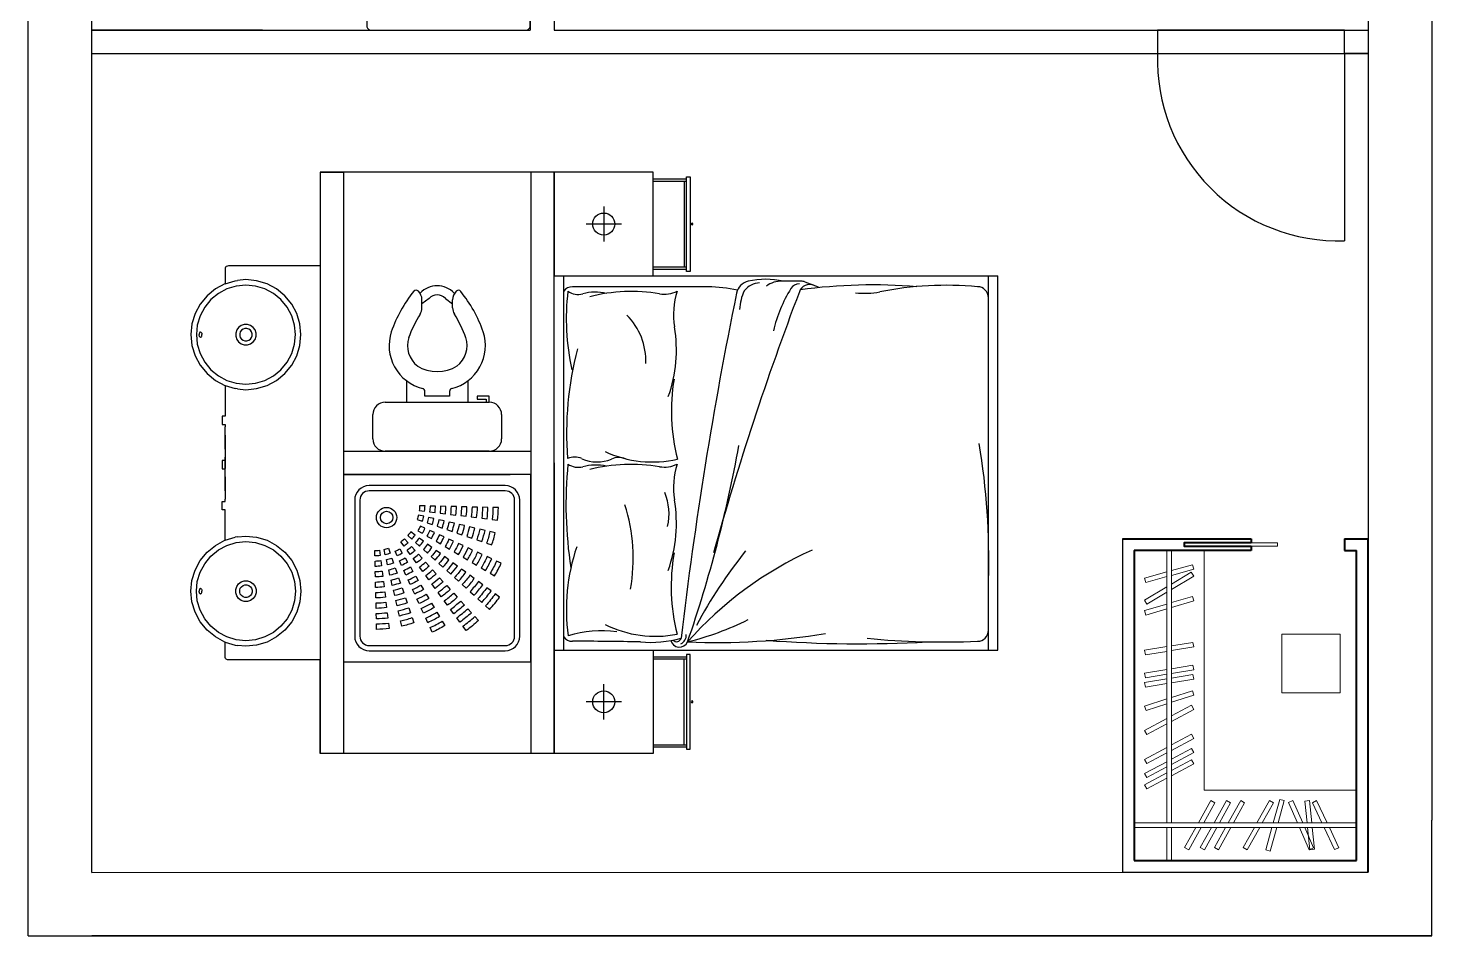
# Model space of a CAD drawing. Header units: inches. Extents: x -902 to 12417, y -2973 to 6117.
# Drawn here: x 7334 to 7934, y -2269 to -1881 of the extents above; entities that cross this region are included whole.
import ezdxf

# ---------------------------------------------------------------- set-up
doc = ezdxf.new("R2010")
doc.units = ezdxf.units.IN
doc.header["$MEASUREMENT"] = 0
for name, color, linetype in [('ARREDI_attrezzature', 175, 'Continuous'), ('Layer1', 1, 'Continuous'), ('PAVIMENTAZIONE', 251, 'Continuous'), ('SANIT', 175, 'Continuous'), ('SANITARI', 254, 'Continuous')]:
    doc.layers.add(name, color=color, linetype=linetype)
for name, color, linetype, lineweight in [('ARREDI_attrezzature - furniture', 175, 'Continuous', 9), ('MURATURA_section_wall', 7, 'Continuous', 40), ('PORTE_finestre_doors_windows', 252, 'Continuous', 5)]:
    doc.layers.add(name, color=color, linetype=linetype, lineweight=lineweight)
doc.styles.add('ARCH', font='txt')

# ---------------------------------------------------------------- blocks, each defined once
blk = doc.blocks.new('15PTOI06')
for p, q in [((2, 10.5), (6, 10.5)), ((0, -8.5), (0, 8.5)), ((8, 8.5), (8, -8.5)), ((11.5, 5), (8, 5)), ((23.431562, 2.5), (24.727861, 2.5)), ((24.931034, 1.327586), (24.062054, 2.5)), ((9, 2), (9.765178, 2)), ((9, -2), (9, 2)), ((9.765178, -2), (9, -2)), ((24.931034, -1.327586), (24.062054, -2.5)), ((23.431562, -2.5), (24.690476, -2.5)), ((11.5, -5), (8, -5)), ((9, -6.5), (8.5, -6.5)), ((8.5, -6.5), (8.5, -8)), ((9, -8.5), (9, -6.5)), ((8.5, -8), (8, -8)), ((8, -8.5), (9, -8.5)), ((6, -10.5), (2, -10.5))]:
    blk.add_line(p, q)
for centre, radius, start, end in [((2, 8.5), 2, 90, 180), ((6, 8.5), 2, 0, 90), ((17.25, 0.65), 7.210062, 71.816347, 166.116636), ((12, -13.75), 22.534695, 51.265418, 70.559965), ((17.25, 0.65), 4.210062, 71.816347, 142.891702), ((12, -13.75), 19.534695, 57.937508, 70.559965), ((9.765178, 2.5), 0.5, 270, 346.116636), ((19.118098, 0), 6.118098, 147.797266, 212.202734), ((23.431562, 4.5), 2, 237.937508, 270), ((24.727861, 4.5), 2, 270, 314.939898), ((23.166667, 0), 3.833333, 313.602819, 46.397181), ((25.787408, 3.438228), 0.5, 314.939898, 51.265418), ((23.666667, 0), 1.833333, 313.602819, 46.397181), ((9.765178, -2.5), 0.5, 13.883364, 90), ((17.25, -0.65), 7.210062, 193.883364, 288.183653), ((17.25, -0.65), 4.210062, 217.108298, 288.183653), ((12, 13.75), 19.534695, 289.440035, 302.062492), ((12, 13.75), 22.534695, 289.440035, 308.665009), ((23.431562, -4.5), 2, 90, 122.062492), ((24.690476, -4.5), 2, 44.162471, 90), ((25.766527, -3.454957), 0.5, 308.665009, 44.162471), ((2, -8.5), 2, 180, 270), ((6, -8.5), 2, 270, 0)]:
    blk.add_arc(centre, radius, start, end)
at = {"style": 'ARCH'}
for tag, p, flags in [('ITEM', (0, -19.5), 3), ('ROOM_NUMBER', (0, -28.5), 1)]:
    blk.add_attdef(tag, p, '', height=6, dxfattribs=dict(at, flags=flags))
blk = doc.blocks.new('armadio 3826')
at = {"layer": 'ARREDI_attrezzature - furniture'}
for points in [[(146.276, 82.676), (148.326, 82.676), (148.326, 83.976), (148.926, 83.976), (148.926, 82.076), (146.276, 82.076), (146.276, 82.676)], [(148.646, 83.745), (148.818, 83.826), (148.835, 83.79), (148.646, 83.7)], [(148.606, 83.681), (148.434, 83.6), (148.416, 83.636), (148.606, 83.726)], [(148.606, 83.554), (148.421, 83.535), (148.416, 83.575), (148.606, 83.594)], [(148.646, 83.598), (148.832, 83.617), (148.836, 83.578), (148.646, 83.558)], [(148.646, 83.534), (148.82, 83.61), (148.836, 83.573), (148.646, 83.491)], [(148.606, 83.473), (148.432, 83.397), (148.416, 83.434), (148.606, 83.517)], [(148.606, 83.265), (148.406, 83.321), (148.416, 83.36), (148.606, 83.307)], [(148.646, 83.295), (148.847, 83.239), (148.836, 83.201), (148.646, 83.254)], [(148.606, 83.172), (148.436, 83.267), (148.416, 83.232), (148.606, 83.126)], [(148.646, 83.104), (148.817, 83.008), (148.836, 83.043), (148.646, 83.15)], [(148.606, 82.926), (148.436, 83.021), (148.416, 82.987), (148.606, 82.88)], [(148.606, 82.805), (148.436, 82.901), (148.416, 82.866), (148.606, 82.759)], [(148.646, 82.858), (148.817, 82.763), (148.836, 82.798), (148.646, 82.904)], [(148.606, 82.672), (148.436, 82.767), (148.416, 82.732), (148.606, 82.626)], [(148.646, 82.737), (148.817, 82.642), (148.836, 82.677), (148.646, 82.783)], [(146.449, 82.396), (146.399, 82.575), (146.437, 82.586), (146.49, 82.396)], [(146.564, 82.396), (146.462, 82.565), (146.497, 82.586), (146.61, 82.396)], [(146.723, 82.396), (146.67, 82.574), (146.708, 82.586), (146.765, 82.396)], [(147.093, 82.396), (147.063, 82.579), (147.102, 82.586), (147.133, 82.396)], [(147.289, 82.396), (147.259, 82.579), (147.298, 82.586), (147.329, 82.396)], [(147.368, 82.396), (147.338, 82.579), (147.378, 82.586), (147.409, 82.396)], [(147.533, 82.396), (147.476, 82.574), (147.514, 82.586), (147.575, 82.396)], [(147.692, 82.396), (147.601, 82.567), (147.637, 82.586), (147.738, 82.396)], [(147.94, 82.396), (147.849, 82.567), (147.884, 82.586), (147.986, 82.396)], [(148.061, 82.396), (147.97, 82.567), (148.005, 82.586), (148.107, 82.396)], [(148.157, 82.396), (148.066, 82.567), (148.101, 82.586), (148.203, 82.396)], [(148.646, 82.604), (148.817, 82.508), (148.836, 82.543), (148.646, 82.65)], [(146.501, 82.356), (146.551, 82.177), (146.513, 82.166), (146.46, 82.356)], [(146.634, 82.356), (146.736, 82.186), (146.702, 82.166), (146.588, 82.356)], [(146.777, 82.356), (146.83, 82.177), (146.791, 82.166), (146.735, 82.356)], [(147.14, 82.356), (147.17, 82.172), (147.131, 82.166), (147.099, 82.356)], [(147.336, 82.356), (147.366, 82.172), (147.327, 82.166), (147.295, 82.356)], [(147.415, 82.356), (147.445, 82.172), (147.406, 82.166), (147.375, 82.356)], [(147.588, 82.356), (147.645, 82.178), (147.607, 82.166), (147.546, 82.356)], [(147.759, 82.356), (147.85, 82.185), (147.815, 82.166), (147.714, 82.356)], [(148.007, 82.356), (148.098, 82.185), (148.063, 82.166), (147.962, 82.356)], [(148.128, 82.356), (148.219, 82.185), (148.184, 82.166), (148.083, 82.356)], [(148.224, 82.356), (148.315, 82.185), (148.28, 82.166), (148.179, 82.356)]]:
    blk.add_lwpolyline(points, dxfattribs=at)
for points in [[(148.606, 83.976), (148.646, 83.976), (148.646, 82.076), (148.606, 82.076)], [(148.606, 82.356), (146.276, 82.356), (146.276, 82.396), (148.606, 82.396)], [(148.926, 82.356), (148.646, 82.356), (148.646, 82.396), (148.926, 82.396)]]:
    blk.add_lwpolyline(points, close=True, dxfattribs=at)

msp = doc.modelspace()

# ---------------------------------------------------------------- linework, layer by layer
at = {"color": 175}
for p, q in [((7418.46, -1982.81), (7418.35, -1983.21)), ((7418.35, -1983.21), (7418.35, -1989.81)), ((7418.76, -1982.49), (7418.46, -1982.81)), ((7419.23, -1982.27), (7418.76, -1982.49)), ((7419.76, -1982.19), (7419.23, -1982.27)), ((7458.94, -1982.19), (7419.76, -1982.19)), ((7418.17, -1989.87), (7414.1, -1992.04)), ((7418.35, -1989.81), (7418.17, -1989.87)), ((7418.35, -1989.81), (7422.58, -1988.53)), ((7423.04, -1990.83), (7419.07, -1992.04)), ((7422.58, -1988.53), (7423.64, -1988.42)), ((7427.17, -1990.43), (7423.04, -1990.83)), ((7427.17, -1988.07), (7423.64, -1988.42)), ((7431.76, -1988.53), (7427.17, -1988.07)), ((7431.31, -1990.83), (7427.17, -1990.43)), ((7435.28, -1992.04), (7431.31, -1990.83)), ((7436.18, -1989.87), (7431.76, -1988.53)), ((7440.25, -1992.04), (7436.18, -1989.87)), ((7410.54, -1994.97), (7407.61, -1998.53)), ((7412.2, -1996.63), (7409.57, -1999.84)), ((7414.1, -1992.04), (7410.54, -1994.97)), ((7415.41, -1994), (7412.2, -1996.63)), ((7419.07, -1992.04), (7415.41, -1994)), ((7438.94, -1994), (7435.28, -1992.04)), ((7442.15, -1996.63), (7438.94, -1994)), ((7443.81, -1994.97), (7440.25, -1992.04)), ((7444.78, -1999.84), (7442.15, -1996.63)), ((7446.74, -1998.53), (7443.81, -1994.97)), ((7405.44, -2002.6), (7404.1, -2007.01)), ((7407.61, -1998.53), (7405.44, -2002.6)), ((7407.61, -2003.5), (7406.4, -2007.47)), ((7409.57, -1999.84), (7407.61, -2003.5)), ((7446.74, -2003.5), (7444.78, -1999.84)), ((7448.91, -2002.6), (7446.74, -1998.53)), ((7447.94, -2007.47), (7446.74, -2003.5)), ((7450.25, -2007.01), (7448.91, -2002.6)), ((7404.1, -2007.01), (7403.64, -2011.6)), ((7406.4, -2007.47), (7406, -2011.6)), ((7423.24, -2009.6), (7422.82, -2010.91)), ((7424.05, -2008.48), (7423.24, -2009.6)), ((7425.17, -2007.67), (7424.05, -2008.48)), ((7425.26, -2009.69), (7424.76, -2010.38)), ((7426.48, -2007.25), (7425.17, -2007.67)), ((7425.95, -2009.19), (7425.26, -2009.69)), ((7426.75, -2008.93), (7425.95, -2009.19)), ((7427.86, -2007.25), (7426.48, -2007.25)), ((7427.6, -2008.93), (7426.75, -2008.93)), ((7428.4, -2009.19), (7427.6, -2008.93)), ((7429.18, -2007.67), (7427.86, -2007.25)), ((7429.09, -2009.69), (7428.4, -2009.19)), ((7429.59, -2010.38), (7429.09, -2009.69)), ((7430.29, -2008.48), (7429.18, -2007.67)), ((7431.1, -2009.6), (7430.29, -2008.48)), ((7431.53, -2010.91), (7431.1, -2009.6)), ((7448.35, -2011.6), (7447.94, -2007.47)), ((7450.7, -2011.6), (7450.25, -2007.01)), ((7403.64, -2011.6), (7404.1, -2016.19)), ((7406, -2011.6), (7406.4, -2015.73)), ((7406.4, -2015.73), (7407.61, -2019.71)), ((7407.2, -2011.24), (7407.17, -2011.6)), ((7407.2, -2011.97), (7407.17, -2011.6)), ((7407.26, -2010.98), (7407.2, -2011.24)), ((7407.26, -2012.23), (7407.2, -2011.97)), ((7407.34, -2010.77), (7407.26, -2010.98)), ((7407.34, -2012.43), (7407.26, -2012.23)), ((7407.46, -2010.6), (7407.34, -2010.77)), ((7407.46, -2012.61), (7407.34, -2012.43)), ((7407.59, -2010.48), (7407.46, -2010.6)), ((7407.59, -2012.73), (7407.46, -2012.61)), ((7407.76, -2010.43), (7407.59, -2010.48)), ((7407.76, -2012.78), (7407.59, -2012.73)), ((7407.76, -2010.43), (7407.93, -2010.48)), ((7407.76, -2012.78), (7407.93, -2012.73)), ((7407.93, -2010.48), (7408.07, -2010.6)), ((7407.93, -2012.73), (7408.07, -2012.61)), ((7408.07, -2010.6), (7408.18, -2010.77)), ((7408.07, -2012.61), (7408.18, -2012.43)), ((7408.18, -2010.77), (7408.26, -2010.98)), ((7408.18, -2012.43), (7408.26, -2012.23)), ((7408.26, -2010.98), (7408.32, -2011.24)), ((7408.26, -2012.23), (7408.32, -2011.97)), ((7408.32, -2011.24), (7408.35, -2011.6)), ((7408.32, -2011.97), (7408.35, -2011.6)), ((7422.82, -2010.91), (7422.82, -2012.29)), ((7422.82, -2012.29), (7423.24, -2013.61)), ((7423.24, -2013.61), (7424.05, -2014.72)), ((7424.05, -2014.72), (7425.17, -2015.53)), ((7424.76, -2010.38), (7424.5, -2011.18)), ((7424.5, -2011.18), (7424.5, -2012.03)), ((7424.5, -2012.03), (7424.76, -2012.83)), ((7424.76, -2012.83), (7425.26, -2013.52)), ((7425.17, -2015.53), (7426.48, -2015.96)), ((7425.26, -2013.52), (7425.95, -2014.01)), ((7425.95, -2014.01), (7426.75, -2014.28)), ((7426.48, -2015.96), (7427.86, -2015.96)), ((7426.75, -2014.28), (7427.6, -2014.28)), ((7427.6, -2014.28), (7428.4, -2014.01)), ((7427.86, -2015.96), (7429.18, -2015.53)), ((7428.4, -2014.01), (7429.09, -2013.52)), ((7429.09, -2013.52), (7429.59, -2012.83)), ((7429.18, -2015.53), (7430.29, -2014.72)), ((7429.85, -2011.18), (7429.59, -2010.38)), ((7429.59, -2012.83), (7429.85, -2012.03)), ((7429.85, -2012.03), (7429.85, -2011.18)), ((7430.29, -2014.72), (7431.1, -2013.61)), ((7431.1, -2013.61), (7431.53, -2012.29)), ((7431.53, -2012.29), (7431.53, -2010.91)), ((7446.74, -2019.71), (7447.94, -2015.73)), ((7447.94, -2015.73), (7448.35, -2011.6)), ((7450.25, -2016.19), (7450.7, -2011.6)), ((7404.1, -2016.19), (7405.44, -2020.61)), ((7405.44, -2020.61), (7407.61, -2024.68)), ((7407.61, -2019.71), (7409.57, -2023.37)), ((7444.78, -2023.37), (7446.74, -2019.71)), ((7446.74, -2024.68), (7448.91, -2020.61)), ((7448.91, -2020.61), (7450.25, -2016.19)), ((7407.61, -2024.68), (7410.54, -2028.24)), ((7409.57, -2023.37), (7412.2, -2026.58)), ((7412.2, -2026.58), (7415.41, -2029.21)), ((7438.94, -2029.21), (7442.15, -2026.58)), ((7442.15, -2026.58), (7444.78, -2023.37)), ((7443.81, -2028.24), (7446.74, -2024.68)), ((7410.54, -2028.24), (7414.1, -2031.17)), ((7414.1, -2031.17), (7418.17, -2033.34)), ((7415.41, -2029.21), (7419.07, -2031.17)), ((7418.17, -2033.34), (7418.35, -2033.4)), ((7418.35, -2033.4), (7422.58, -2034.68)), ((7418.35, -2033.4), (7418.35, -2046.43)), ((7419.07, -2031.17), (7423.04, -2032.37)), ((7423.04, -2032.37), (7427.17, -2032.78)), ((7427.17, -2032.78), (7431.31, -2032.37)), ((7431.31, -2032.37), (7435.28, -2031.17)), ((7431.76, -2034.68), (7436.18, -2033.34)), ((7435.28, -2031.17), (7438.94, -2029.21)), ((7436.18, -2033.34), (7440.25, -2031.17)), ((7440.25, -2031.17), (7443.81, -2028.24)), ((7423.64, -2034.79), (7422.58, -2034.68)), ((7423.64, -2034.79), (7427.17, -2035.13)), ((7423.64, -2034.79), (7423.64, -2034.79)), ((7427.17, -2035.13), (7431.76, -2034.68)), ((7418.35, -2046.43), (7417.05, -2046.43)), ((7417.05, -2046.43), (7417.05, -2049.96)), ((7417.05, -2049.96), (7418.35, -2049.96)), ((7418.35, -2049.96), (7418.35, -2050.96)), ((7418.35, -2060.49), (7418.35, -2050.96)), ((7458.94, -2050.66), (7458.94, -2150.66)), ((7418.35, -2054.49), (7418.35, -2068.83)), ((7418.35, -2065.41), (7417.05, -2065.41)), ((7417.05, -2065.41), (7417.05, -2068.94)), ((7417.05, -2068.94), (7418.35, -2068.94)), ((7418.35, -2078.36), (7418.35, -2064.02)), ((7418.35, -2072.36), (7418.35, -2081.89)), ((7418.35, -2082.89), (7418.35, -2081.89)), ((7417.05, -2086.42), (7417.05, -2082.89)), ((7417.05, -2082.89), (7418.35, -2082.89)), ((7418.35, -2086.42), (7417.05, -2086.42)), ((7418.35, -2099.46), (7418.35, -2086.42)), ((7414.1, -2101.69), (7418.17, -2099.51)), ((7418.17, -2099.51), (7418.35, -2099.46)), ((7418.35, -2099.46), (7422.58, -2098.17)), ((7423.64, -2098.07), (7422.58, -2098.17)), ((7423.64, -2098.07), (7427.17, -2097.72)), ((7423.64, -2098.07), (7423.64, -2098.07)), ((7427.17, -2097.72), (7431.76, -2098.17)), ((7431.76, -2098.17), (7436.18, -2099.51)), ((7436.18, -2099.51), (7440.25, -2101.69)), ((7407.61, -2108.18), (7410.54, -2104.61)), ((7410.54, -2104.61), (7414.1, -2101.69)), ((7412.2, -2106.28), (7415.41, -2103.64)), ((7415.41, -2103.64), (7419.07, -2101.69)), ((7419.07, -2101.69), (7423.04, -2100.48)), ((7423.04, -2100.48), (7427.17, -2100.07)), ((7427.17, -2100.07), (7431.31, -2100.48)), ((7431.31, -2100.48), (7435.28, -2101.69)), ((7435.28, -2101.69), (7438.94, -2103.64)), ((7438.94, -2103.64), (7442.15, -2106.28)), ((7440.25, -2101.69), (7443.81, -2104.61)), ((7443.81, -2104.61), (7446.74, -2108.18)), ((7405.44, -2112.25), (7407.61, -2108.18)), ((7407.61, -2113.15), (7409.57, -2109.49)), ((7409.57, -2109.49), (7412.2, -2106.28)), ((7442.15, -2106.28), (7444.78, -2109.49)), ((7444.78, -2109.49), (7446.74, -2113.15)), ((7446.74, -2108.18), (7448.91, -2112.25)), ((7403.64, -2121.25), (7404.1, -2116.66)), ((7404.1, -2116.66), (7405.44, -2112.25)), ((7406, -2121.25), (7406.4, -2117.12)), ((7406.4, -2117.12), (7407.61, -2113.15)), ((7424.05, -2118.13), (7425.17, -2117.32)), ((7425.17, -2117.32), (7426.48, -2116.89)), ((7426.48, -2116.89), (7427.86, -2116.89)), ((7427.86, -2116.89), (7429.18, -2117.32)), ((7429.18, -2117.32), (7430.29, -2118.13)), ((7446.74, -2113.15), (7447.94, -2117.12)), ((7447.94, -2117.12), (7448.35, -2121.25)), ((7448.91, -2112.25), (7450.25, -2116.66)), ((7450.25, -2116.66), (7450.7, -2121.25)), ((7404.1, -2125.84), (7403.64, -2121.25)), ((7406.4, -2125.38), (7406, -2121.25)), ((7407.2, -2120.88), (7407.17, -2121.25)), ((7407.2, -2121.62), (7407.17, -2121.25)), ((7407.26, -2120.63), (7407.2, -2120.88)), ((7407.26, -2121.87), (7407.2, -2121.62)), ((7407.34, -2120.42), (7407.26, -2120.63)), ((7407.34, -2122.08), (7407.26, -2121.87)), ((7407.46, -2120.25), (7407.34, -2120.42)), ((7407.46, -2122.25), (7407.34, -2122.08)), ((7407.59, -2120.13), (7407.46, -2120.25)), ((7407.59, -2122.38), (7407.46, -2122.25)), ((7407.76, -2120.07), (7407.59, -2120.13)), ((7407.76, -2122.43), (7407.59, -2122.38)), ((7407.76, -2120.07), (7407.93, -2120.13)), ((7407.76, -2122.43), (7407.93, -2122.38)), ((7407.93, -2120.13), (7408.07, -2120.25)), ((7407.93, -2122.38), (7408.07, -2122.25)), ((7408.07, -2120.25), (7408.18, -2120.42)), ((7408.07, -2122.25), (7408.18, -2122.08)), ((7408.18, -2120.42), (7408.26, -2120.63)), ((7408.18, -2122.08), (7408.26, -2121.87)), ((7408.26, -2120.63), (7408.32, -2120.88)), ((7408.26, -2121.87), (7408.32, -2121.62)), ((7408.32, -2120.88), (7408.35, -2121.25)), ((7408.32, -2121.62), (7408.35, -2121.25)), ((7422.82, -2120.56), (7423.24, -2119.25)), ((7422.82, -2121.94), (7422.82, -2120.56)), ((7423.24, -2123.25), (7422.82, -2121.94)), ((7423.24, -2119.25), (7424.05, -2118.13)), ((7424.05, -2124.37), (7423.24, -2123.25)), ((7424.5, -2120.83), (7424.76, -2120.02)), ((7424.5, -2121.67), (7424.5, -2120.83)), ((7424.76, -2122.48), (7424.5, -2121.67)), ((7424.76, -2120.02), (7425.26, -2119.34)), ((7425.26, -2123.16), (7424.76, -2122.48)), ((7425.26, -2119.34), (7425.95, -2118.84)), ((7425.95, -2123.66), (7425.26, -2123.16)), ((7425.95, -2118.84), (7426.75, -2118.58)), ((7426.75, -2123.92), (7425.95, -2123.66)), ((7426.75, -2118.58), (7427.6, -2118.58)), ((7427.6, -2123.92), (7426.75, -2123.92)), ((7427.6, -2118.58), (7428.4, -2118.84)), ((7428.4, -2123.66), (7427.6, -2123.92)), ((7428.4, -2118.84), (7429.09, -2119.34)), ((7429.09, -2123.16), (7428.4, -2123.66)), ((7429.09, -2119.34), (7429.59, -2120.02)), ((7429.59, -2122.48), (7429.09, -2123.16)), ((7429.59, -2120.02), (7429.85, -2120.83)), ((7429.85, -2121.67), (7429.59, -2122.48)), ((7429.85, -2120.83), (7429.85, -2121.67)), ((7430.29, -2118.13), (7431.1, -2119.25)), ((7431.1, -2123.25), (7430.29, -2124.37)), ((7431.1, -2119.25), (7431.53, -2120.56)), ((7431.53, -2121.94), (7431.1, -2123.25)), ((7431.53, -2120.56), (7431.53, -2121.94)), ((7448.35, -2121.25), (7447.94, -2125.38)), ((7450.7, -2121.25), (7450.25, -2125.84)), ((7405.44, -2130.25), (7404.1, -2125.84)), ((7407.61, -2129.35), (7406.4, -2125.38)), ((7409.57, -2133.02), (7407.61, -2129.35)), ((7425.17, -2125.18), (7424.05, -2124.37)), ((7426.48, -2125.61), (7425.17, -2125.18)), ((7427.86, -2125.61), (7426.48, -2125.61)), ((7429.18, -2125.18), (7427.86, -2125.61)), ((7430.29, -2124.37), (7429.18, -2125.18)), ((7446.74, -2129.35), (7444.78, -2133.02)), ((7447.94, -2125.38), (7446.74, -2129.35)), ((7450.25, -2125.84), (7448.91, -2130.25)), ((7407.61, -2134.32), (7405.44, -2130.25)), ((7410.54, -2137.89), (7407.61, -2134.32)), ((7412.2, -2136.22), (7409.57, -2133.02)), ((7444.78, -2133.02), (7442.15, -2136.22)), ((7446.74, -2134.32), (7443.81, -2137.89)), ((7448.91, -2130.25), (7446.74, -2134.32)), ((7414.1, -2140.81), (7410.54, -2137.89)), ((7415.41, -2138.86), (7412.2, -2136.22)), ((7418.17, -2142.99), (7414.1, -2140.81)), ((7419.07, -2140.82), (7415.41, -2138.86)), ((7423.04, -2142.02), (7419.07, -2140.82)), ((7435.28, -2140.82), (7431.31, -2142.02)), ((7438.94, -2138.86), (7435.28, -2140.82)), ((7440.25, -2140.81), (7436.18, -2142.99)), ((7442.15, -2136.22), (7438.94, -2138.86)), ((7443.81, -2137.89), (7440.25, -2140.81)), ((7418.35, -2143.04), (7418.17, -2142.99)), ((7418.35, -2143.04), (7422.58, -2144.33)), ((7418.35, -2149.65), (7418.35, -2143.04)), ((7422.58, -2144.33), (7423.64, -2144.43)), ((7427.17, -2142.43), (7423.04, -2142.02)), ((7427.17, -2144.78), (7423.64, -2144.43)), ((7431.31, -2142.02), (7427.17, -2142.43)), ((7431.76, -2144.33), (7427.17, -2144.78)), ((7436.18, -2142.99), (7431.76, -2144.33)), ((7418.46, -2150.04), (7418.35, -2149.65)), ((7418.76, -2150.37), (7418.46, -2150.04)), ((7419.23, -2150.59), (7418.76, -2150.37)), ((7419.76, -2150.66), (7419.23, -2150.59)), ((7458.94, -2150.66), (7419.76, -2150.66))]:
    msp.add_line(p, q, dxfattribs=at)
at = {"layer": 'ARREDI_attrezzature'}
for p, q in [((7601.29, -1942.19), (7558.94, -1942.19)), ((7558.94, -1942.19), (7558.94, -1986.43)), ((7601.29, -1986.43), (7601.29, -1942.19)), ((7601.29, -1945.02), (7615.41, -1945.02)), ((7601.29, -1945.96), (7615.41, -1945.96)), ((7614.47, -1945.96), (7614.47, -1982.66)), ((7615.41, -1984.54), (7615.41, -1944.07)), ((7615.41, -1944.07), (7617.1, -1944.07)), ((7617.1, -1944.07), (7617.1, -1984.54)), ((7580.12, -1956.78), (7580.12, -1971.84)), ((7587.64, -1964.31), (7572.59, -1964.31)), ((7601.29, -1982.66), (7615.41, -1982.66)), ((7601.29, -1983.6), (7615.41, -1983.6)), ((7617.1, -1984.54), (7615.41, -1984.54)), ((7558.94, -2146.43), (7558.94, -1986.43)), ((7558.94, -1986.43), (7748.59, -1986.43)), ((7562.99, -2146.43), (7562.99, -1986.43)), ((7624.68, -1991.13), (7566.75, -1991.13)), ((7664.46, -1988.78), (7655.23, -1988.78)), ((7666.09, -1989.07), (7671.68, -1991.13)), ((7744.54, -2146.43), (7744.54, -1986.43)), ((7748.59, -2146.43), (7748.59, -1986.43)), ((7558.94, -2146.43), (7748.59, -2146.43)), ((7558.94, -2190.66), (7558.94, -2146.43)), ((7601.29, -2146.43), (7601.29, -2190.66)), ((7601.29, -2149.25), (7615.41, -2149.25)), ((7601.29, -2150.19), (7615.41, -2150.19)), ((7614.47, -2186.9), (7614.47, -2150.19)), ((7615.41, -2148.31), (7615.41, -2188.78)), ((7617.1, -2148.31), (7615.41, -2148.31)), ((7617.1, -2188.78), (7617.1, -2148.31)), ((7580.12, -2176.07), (7580.12, -2161.02)), ((7587.64, -2168.54), (7572.59, -2168.54)), ((7601.29, -2186.9), (7615.41, -2186.9)), ((7601.29, -2187.84), (7615.41, -2187.84)), ((7615.41, -2188.78), (7617.1, -2188.78)), ((7601.29, -2190.66), (7558.94, -2190.66))]:
    msp.add_line(p, q, dxfattribs=at)
for centre in [(7580.12, -1964.31), (7580.12, -2168.54)]:
    msp.add_circle(centre, 4.71, dxfattribs=at)
for centre, radius, start, end in [((7617.87, -1964.31), 0.353, 90, 270), ((7617.87, -1964.31), 0.353, 270, 90), ((7566.75, -1995.84), 4.71, 90, 143.1301), ((7623.88, -2050.92), 59.79, 77.08904, 89.23129), ((7643.32, -1995.18), 6.59, 102.88269, 168.38686), ((7647.52, -1998.9), 9.53, 94.6849, 140.59841), ((7649.31, -2021.36), 33.45, 76.92865, 102.88269), ((7655.83, -1998.91), 10.15, 86.60169, 127.7302), ((7710.51, -2023.42), 59.44, 148.01123, 166.86513), ((7663.69, -1994.06), 4.18, 89.0101, 149.2976), ((7668.16, -1994.85), 4.71, 69.7541, 160.67242), ((7694.99, -2215.71), 225.38, 85.17528, 97.87647), ((7664.46, -1993.49), 4.71, 69.7541, 90), ((7664.46, -1993.49), 4.71, 69.7541, 90), ((7726.38, -2134.51), 144.01, 84.63896, 101.34253), ((7739.83, -1995.84), 4.71, 360, 90), ((7664.39, -2004.99), 100.3, 173.14136, 192.42475), ((7569.18, -1986.91), 7.52, 234.37876, 285.19877), ((7576.61, -2014.22), 20.79, 77.31196, 105.19877), ((7591.88, -2065.36), 72.21, 80.37112, 104.25995), ((7605.98, -1982.24), 12.08, 260.37112, 296.96494), ((7642.72, -2002.96), 32.81, 162.35976, 189.39259), ((9385.59, -2350.36), 1784.7, 168.47703, 173.27201), ((8869.04, -2451.47), 1289.47, 159.18683, 164.40799), ((7660.18, -2002.17), 22.09, 155.03386, 176.464), ((7691.88, -1962.55), 31.38, 262.47467, 281.34253), ((7570.4, -2022.86), 27.71, 357.82948, 45.00983), ((7551.56, -2018.04), 59.6, 340.35593, 9.39259), ((7700.89, -2053.32), 136.67, 164.89248, 184.68197), ((7690.52, -2044.26), 81.51, 170.32658, 194.59731), ((7567.54, -2071.67), 7.75, 65.78773, 111.71238), ((7600.85, -2018.01), 48.02, 245.11795, 282.98619), ((7077, -1957.33), 570.01, 340.99687, 349.72796), ((7444.41, -2107.62), 300.26, 358.3066, 9.48315), ((7737.98, -2084.15), 174.03, 174.30946, 188.94135), ((7569.18, -2060.79), 7.52, 234.37876, 285.19877), ((7577.24, -2050.1), 15.91, 245.78773, 292.88083), ((7576.61, -2088.11), 20.79, 77.31196, 105.19877), ((7591.88, -2139.24), 72.21, 80.37112, 104.25995), ((7586.56, -2072.2), 8.08, 69.01609, 112.88083), ((7605.98, -2056.13), 12.08, 260.37112, 296.96494), ((7642.72, -2076.84), 32.81, 162.35976, 189.39259), ((7583.85, -2088.24), 24.16, 347.14803, 22.38251), ((7514.74, -2107.44), 77.95, 350.43203, 17.2702), ((7549.7, -2092.07), 61.45, 340.6572, 9.25007), ((7645.89, -2128.91), 81.77, 161.02924, 188.01463), ((7692.58, -2119.23), 83.65, 170.14383, 194.10085), ((7734.59, -2248.08), 158.53, 114.38327, 138.45325), ((7794.88, -2228.69), 198.22, 141.03759, 152.08563), ((7602.1, -2092.74), 47.79, 243.33187, 281.28912), ((7583.88, -2016.1), 130.83, 284.18939, 296.30958), ((7566.75, -2137.96), 4.71, 216.8699, 270), ((7579.28, -2186.71), 48.57, 82.46108, 107.19907), ((7599.94, -2094.63), 48.49, 265.05537, 285.85571), ((7611.26, -2140.87), 1.97, 219.39578, 348.1256), ((7611.51, -2140.1), 3.89, 292.60519, 4.49888), ((7628.28, -1861.11), 282.09, 267.49407, 279.50941), ((7725.36, -1801.22), 341.74, 264.51265, 272.4265), ((7739.83, -2137.96), 4.71, 270, 360), ((7568.78, -3443.03), 1300.37, 88.8115, 90.08963), ((7612.45, -2141.23), 3.9, 196.30048, 333.93818), ((7688.93, -1619.31), 524.41, 265.6972, 273.22298), ((7617.87, -2168.54), 0.353, 90, 270), ((7617.87, -2168.54), 0.353, 270, 90)]:
    msp.add_arc(centre, radius, start, end, dxfattribs=at)
at = {"layer": 'ARREDI_attrezzature - furniture'}
msp.add_lwpolyline([(7894.85, -2139.68), (7894.85, -2164.68), (7869.85, -2164.68), (7869.85, -2139.68)], close=True, dxfattribs=at)
at = {"layer": 'Layer1'}
for p, q in [((7334.06, -2268.6), (7334.06, -1118.6)), ((7934.06, -1118.6), (7934.06, -2191.76)), ((7361.37, -2241.47), (7361.04, -1145.91)), ((7907.05, -1146.05), (7906.77, -2241.3)), ((7558.94, -1717), (7558.94, -1881.47)), ((7548.67, -1727.09), (7548.67, -1881.47)), ((7434.19, -1881.47), (7361.37, -1881.47)), ((7361.37, -1881.47), (7548.67, -1881.47)), ((7558.94, -1881.47), (7906.77, -1881.47)), ((7816.77, -1881.47), (7816.77, -1891.47)), ((7896.77, -1881.47), (7816.77, -1881.47)), ((7896.77, -1891.47), (7896.77, -1881.47)), ((7896.77, -1891.47), (7896.77, -1881.47)), ((7361.37, -1891.47), (7906.77, -1891.47)), ((7896.77, -1891.47), (7896.77, -1971.47)), ((7906.77, -1891.47), (7896.77, -1891.47)), ((7458.94, -1942.19), (7458.94, -2190.66)), ((7558.94, -1942.19), (7458.94, -1942.19)), ((7458.94, -1942.19), (7468.94, -1942.19)), ((7458.94, -1942.19), (7458.94, -1982.19)), ((7468.94, -1942.19), (7468.94, -2190.66)), ((7558.94, -1942.19), (7548.94, -1942.19)), ((7548.94, -1942.19), (7548.94, -2190.66)), ((7558.94, -2066.43), (7558.94, -1942.19)), ((7558.94, -2168.99), (7558.94, -1968.78)), ((7468.94, -2061.43), (7468.94, -2066.43)), ((7468.94, -2061.43), (7548.94, -2061.43)), ((7558.94, -2066.43), (7558.94, -2190.66)), ((7468.94, -2071.43), (7540.05, -2071.43)), ((7801.77, -2098.8), (7801.77, -2236.3)), ((7458.94, -2190.66), (7458.94, -2150.66)), ((7558.94, -2190.66), (7458.94, -2190.66)), ((7934.06, -2191.76), (7934.06, -2219.07)), ((7934.06, -2268.6), (7934.06, -2219.07)), ((7801.77, -2236.3), (7801.77, -2241.3)), ((7361.37, -2241.47), (7906.77, -2241.3)), ((7801.77, -2241.3), (7906.77, -2241.3)), ((7334.06, -2268.6), (7934.06, -2268.6)), ((7934.06, -2268.6), (7361.37, -2268.6))]:
    msp.add_line(p, q, dxfattribs=at)
msp.add_arc((7894.08, -1894.16), 77.36, 178.00829, 271.99171, dxfattribs=at)
at = {"layer": 'MURATURA_section_wall'}
for p, q in [((7801.77, -2098.8), (7856.77, -2098.8)), ((7856.77, -2098.8), (7856.77, -2100.55)), ((7896.77, -2098.8), (7896.77, -2103.8)), ((7896.77, -2098.8), (7906.77, -2098.8)), ((7906.77, -2241.3), (7906.77, -2098.8)), ((7856.77, -2103.8), (7806.77, -2103.8)), ((7806.77, -2103.8), (7806.77, -2236.3)), ((7856.77, -2102.05), (7856.77, -2103.8)), ((7896.77, -2103.8), (7901.77, -2103.8)), ((7901.77, -2236.3), (7901.77, -2103.8)), ((7806.77, -2236.3), (7901.77, -2236.3))]:
    msp.add_line(p, q, dxfattribs=at)
msp.add_lwpolyline([(7856.77, -2100.55), (7828.12, -2100.55), (7828.12, -2102.05), (7856.77, -2102.05)], dxfattribs=at)
at = {"layer": 'PAVIMENTAZIONE'}
for p, q in [((7492.38, -1881.47), (7492.38, -1881.47)), ((7492.61, -1881.47), (7492.61, -1881.47)), ((7506.4, -1881.47), (7506.4, -1881.47)), ((7506.63, -1881.47), (7506.63, -1881.47)), ((7520.41, -1881.47), (7520.41, -1881.47)), ((7520.64, -1881.47), (7520.64, -1881.47)), ((7534.43, -1881.47), (7534.43, -1881.47)), ((7534.66, -1881.47), (7534.66, -1881.47))]:
    msp.add_line(p, q, dxfattribs=at)
at = {"layer": 'PORTE_finestre_doors_windows', "color": 2}
msp.add_lwpolyline([(7868.12, -2102.05), (7868.12, -2100.55), (7828.12, -2100.55), (7828.12, -2102.05)], close=True, dxfattribs=at)
at = {"layer": 'SANITARI'}
for p, q in [((7468.94, -2071.43), (7468.94, -2151.43)), ((7548.94, -2071.43), (7468.94, -2071.43)), ((7548.94, -2151.43), (7548.94, -2071.43)), ((7538.01, -2076.14), (7479.87, -2076.14)), ((7538.01, -2078.36), (7479.87, -2078.36)), ((7473.65, -2082.36), (7473.65, -2140.49)), ((7475.87, -2082.36), (7475.87, -2140.49)), ((7542.01, -2140.49), (7542.01, -2082.36)), ((7544.23, -2140.49), (7544.23, -2082.36)), ((7479.87, -2144.49), (7538.01, -2144.49)), ((7479.87, -2146.72), (7538.01, -2146.72)), ((7468.94, -2151.43), (7548.94, -2151.43))]:
    msp.add_line(p, q, dxfattribs=at)
for points in [[(7478.83, -1728.93), (7478.83, -1879.63, 0.414214), (7480.67, -1881.47), (7546.83, -1881.47, 0.414214), (7548.67, -1879.63), (7548.67, -1728.93, 0.414214), (7546.83, -1727.09), (7480.67, -1727.09, 0.414214)], [(7503.54, -2087.01, 0.025404), (7503.71, -2084.79), (7501.39, -2084.74, -0.025404), (7501.24, -2086.73)], [(7507.99, -2087.57, 0.025404), (7508.19, -2084.9), (7505.87, -2084.85, -0.025404), (7505.69, -2087.29)], [(7512.44, -2088.13, 0.025404), (7512.67, -2085.01), (7510.36, -2084.95, -0.025404), (7510.14, -2087.84)], [(7516.89, -2088.69, 0.025404), (7517.15, -2085.11), (7514.84, -2085.06, -0.025404), (7514.59, -2088.4)], [(7521.34, -2089.25, 0.025404), (7521.64, -2085.22), (7519.32, -2085.16, -0.025404), (7519.04, -2088.96)], [(7525.79, -2089.81, 0.025404), (7526.12, -2085.32), (7523.8, -2085.27, -0.025404), (7523.49, -2089.52)], [(7530.23, -2090.37, 0.025404), (7530.6, -2085.43), (7528.29, -2085.37, -0.025404), (7527.94, -2090.08)], [(7534.68, -2090.93, 0.025404), (7535.08, -2085.53), (7532.77, -2085.48, -0.025404), (7532.39, -2090.64)], [(7502.54, -2091.35, 0.025404), (7503.15, -2089.21), (7500.9, -2088.69, -0.025404), (7500.35, -2090.6)], [(7503.69, -2094.32), (7501.72, -2093.41, -0.025404), (7500.69, -2095.39), (7502.56, -2096.49, 0.025404)], [(7506.79, -2092.79, 0.025404), (7507.52, -2090.21), (7505.26, -2089.69, -0.025404), (7504.59, -2092.05)], [(7511.03, -2094.24, 0.025404), (7511.89, -2091.22), (7509.63, -2090.7, -0.025404), (7508.84, -2093.49)], [(7515.28, -2095.68, 0.025404), (7516.26, -2092.23), (7514, -2091.71, -0.025404), (7513.08, -2094.94)], [(7519.52, -2097.13, 0.025404), (7520.63, -2093.24), (7518.37, -2092.72, -0.025404), (7517.33, -2096.38)], [(7523.76, -2098.57, 0.025404), (7525, -2094.24), (7522.74, -2093.72, -0.025404), (7521.57, -2097.83)], [(7494.76, -2101.95), (7493.39, -2100.09, 0.025404), (7494.93, -2098.83), (7496.49, -2100.55, -0.025404)], [(7499.47, -2097.25), (7497.6, -2095.88, -0.025404), (7496.34, -2097.42), (7498.06, -2098.97, 0.025404)], [(7503.08, -2099.9), (7501.21, -2098.53, -0.025404), (7499.67, -2100.43), (7501.39, -2101.98, 0.025404)], [(7507.77, -2096.19), (7505.79, -2095.28, -0.025404), (7504.55, -2097.66), (7506.42, -2098.76, 0.025404)], [(7511.84, -2098.06), (7509.87, -2097.15, -0.025404), (7508.42, -2099.93), (7510.29, -2101.03, 0.025404)], [(7515.92, -2099.92), (7513.95, -2099.02, -0.025404), (7512.29, -2102.21), (7514.16, -2103.3, 0.025404)], [(7529.37, -2095.25), (7527.11, -2094.73, -0.025404), (7525.82, -2099.27), (7528.01, -2100.02, 0.025404)], [(7532.25, -2101.46, 0.025404), (7533.74, -2096.26), (7531.48, -2095.74, -0.025404), (7530.06, -2100.72)], [(7484.53, -2106.03, -0.025404), (7482.31, -2106.19), (7482.25, -2103.88, 0.025404), (7484.24, -2103.73)], [(7488.86, -2105.03, -0.025404), (7486.72, -2105.64), (7486.2, -2103.38, 0.025404), (7488.11, -2102.84)], [(7491.83, -2106.18), (7490.93, -2104.21, 0.025404), (7492.9, -2103.18), (7494, -2105.05, -0.025404)], [(7497.41, -2105.57), (7496.04, -2103.7, 0.025404), (7497.94, -2102.16), (7499.49, -2103.87, -0.025404)], [(7500.07, -2109.18), (7498.7, -2107.32, 0.025404), (7500.94, -2105.48), (7502.5, -2107.2, -0.025404)], [(7506.7, -2102.55), (7504.83, -2101.18, -0.025404), (7503, -2103.43), (7504.71, -2104.98, 0.025404)], [(7510.31, -2105.21), (7508.44, -2103.84, -0.025404), (7506.32, -2106.44), (7508.04, -2107.99, 0.025404)], [(7519.99, -2101.79), (7518.02, -2100.89, -0.025404), (7516.15, -2104.48), (7518.02, -2105.58, 0.025404)], [(7524.07, -2103.66), (7522.1, -2102.76, -0.025404), (7520.02, -2106.75), (7521.89, -2107.85, 0.025404)], [(7528.15, -2105.53), (7526.17, -2104.63, -0.025404), (7523.88, -2109.02), (7525.75, -2110.12, 0.025404)], [(7485.09, -2110.48, -0.025404), (7482.41, -2110.68), (7482.36, -2108.36, 0.025404), (7484.8, -2108.18)], [(7490.3, -2109.27, -0.025404), (7487.73, -2110.01), (7487.21, -2107.75, 0.025404), (7489.56, -2107.08)], [(7491.75, -2113.52, -0.025404), (7488.73, -2114.38), (7488.21, -2112.12, 0.025404), (7491, -2111.33)], [(7493.7, -2110.25), (7492.8, -2108.28, 0.025404), (7495.17, -2107.04), (7496.27, -2108.91, -0.025404)], [(7495.57, -2114.33), (7494.66, -2112.36, 0.025404), (7497.45, -2110.91), (7498.54, -2112.78, -0.025404)], [(7502.72, -2112.8), (7501.35, -2110.93, 0.025404), (7503.95, -2108.81), (7505.5, -2110.53, -0.025404)], [(7513.93, -2107.86), (7512.06, -2106.49, -0.025404), (7509.65, -2109.44), (7511.37, -2111, 0.025404)], [(7517.54, -2110.51), (7515.67, -2109.14, -0.025404), (7512.98, -2112.45), (7514.7, -2114, 0.025404)], [(7521.16, -2113.16), (7519.29, -2111.79, -0.025404), (7516.31, -2115.45), (7518.02, -2117.01, 0.025404)], [(7532.22, -2107.4), (7530.25, -2106.49, -0.025404), (7527.75, -2111.29), (7529.62, -2112.39, 0.025404)], [(7536.3, -2109.27), (7534.33, -2108.36, -0.025404), (7531.61, -2113.57), (7533.48, -2114.67, 0.025404)], [(7485.65, -2114.93, -0.025404), (7482.52, -2115.16), (7482.46, -2112.84, 0.025404), (7485.36, -2112.63)], [(7486.2, -2119.38, -0.025404), (7482.62, -2119.64), (7482.57, -2117.33, 0.025404), (7485.92, -2117.08)], [(7493.2, -2117.76, -0.025404), (7489.74, -2118.75), (7489.22, -2116.49, 0.025404), (7492.45, -2115.57)], [(7497.44, -2118.41), (7496.53, -2116.43, 0.025404), (7499.72, -2114.77), (7500.82, -2116.64, -0.025404)], [(7505.37, -2116.41), (7504, -2114.55, 0.025404), (7506.96, -2112.14), (7508.51, -2113.86, -0.025404)], [(7508.02, -2120.03), (7506.65, -2118.16, 0.025404), (7509.96, -2115.47), (7511.51, -2117.18, -0.025404)], [(7524.77, -2115.82), (7522.91, -2114.45, -0.025404), (7519.63, -2118.46), (7521.35, -2120.01, 0.025404)], [(7528.39, -2118.47), (7526.52, -2117.1, -0.025404), (7522.96, -2121.47), (7524.68, -2123.02, 0.025404)], [(7486.76, -2123.82, -0.025404), (7482.73, -2124.12), (7482.67, -2121.81, 0.025404), (7486.48, -2121.53)], [(7494.64, -2122.01, -0.025404), (7490.75, -2123.12), (7490.23, -2120.86, 0.025404), (7493.89, -2119.82)], [(7499.31, -2122.48), (7498.4, -2120.51, 0.025404), (7501.99, -2118.64), (7503.09, -2120.51, -0.025404)], [(7501.17, -2126.56), (7500.27, -2124.59, 0.025404), (7504.26, -2122.5), (7505.36, -2124.37, -0.025404)], [(7510.68, -2123.64), (7509.31, -2121.78, 0.025404), (7512.97, -2118.79), (7514.52, -2120.51, -0.025404)], [(7513.33, -2127.26), (7511.96, -2125.39, 0.025404), (7515.97, -2122.12), (7517.52, -2123.84, -0.025404)], [(7532, -2121.12), (7530.14, -2119.75, -0.025404), (7526.29, -2124.47), (7528.01, -2126.02, 0.025404)], [(7535.62, -2123.77), (7533.75, -2122.4, -0.025404), (7529.62, -2127.48), (7531.33, -2129.03, 0.025404)], [(7487.32, -2128.27, -0.025404), (7482.83, -2128.61), (7482.78, -2126.29, 0.025404), (7487.03, -2125.98)], [(7496.09, -2126.25, -0.025404), (7491.76, -2127.49), (7491.24, -2125.23, 0.025404), (7495.34, -2124.06)], [(7492.76, -2131.86), (7492.24, -2129.6, 0.025404), (7496.79, -2128.31), (7497.53, -2130.5, -0.025404)], [(7503.04, -2130.63), (7502.14, -2128.66, 0.025404), (7506.53, -2126.37), (7507.63, -2128.24, -0.025404)], [(7515.98, -2130.87), (7514.61, -2129.01, 0.025404), (7518.98, -2125.45), (7520.53, -2127.17, -0.025404)], [(7518.63, -2134.49), (7517.26, -2132.62, 0.025404), (7521.98, -2128.78), (7523.54, -2130.49, -0.025404)], [(7487.88, -2132.72, -0.025404), (7482.94, -2133.09), (7482.88, -2130.78, 0.025404), (7487.59, -2130.43)], [(7488.44, -2137.17, -0.025404), (7483.04, -2137.57), (7482.99, -2135.26, 0.025404), (7488.15, -2134.87)], [(7498.98, -2134.74, -0.025404), (7493.77, -2136.22), (7493.25, -2133.97, 0.025404), (7498.23, -2132.55)], [(7504.91, -2134.71), (7504.01, -2132.74, 0.025404), (7508.81, -2130.24), (7509.91, -2132.11, -0.025404)], [(7506.78, -2138.79), (7505.88, -2136.81, 0.025404), (7511.08, -2134.1), (7512.18, -2135.97, -0.025404)], [(7521.29, -2138.1), (7519.92, -2136.24, 0.025404), (7524.99, -2132.1), (7526.54, -2133.82, -0.025404)]]:
    msp.add_lwpolyline(points, format="xyb", close=True, dxfattribs=at)
for radius in [4.36, 2.67]:
    msp.add_circle((7487.29, -2089.78), radius, dxfattribs=at)
for centre, radius, start, end in [((7479.87, -2082.36), 6.22, 90, 179.99971), ((7479.87, -2082.36), 4, 90, 179.99971), ((7538.01, -2082.36), 6.22, 0, 90), ((7538.01, -2082.36), 4, 0, 90), ((7479.87, -2140.49), 6.22, 179.99971, 270), ((7479.87, -2140.49), 4, 179.99971, 270), ((7538.01, -2140.49), 4, 270, 0), ((7538.01, -2140.49), 6.22, 270, 0)]:
    msp.add_arc(centre, radius, start, end, dxfattribs=at)

# ---------------------------------------------------------------- block references
at = {"layer": 'ARREDI_attrezzature - furniture', "xscale": 50.0000000003519, "yscale": 50.0000000003519, "zscale": 50.0000000003519, "rotation": 270}
msp.add_blockref('armadio 3826', (3702.98, 5210.02), dxfattribs=at)
at = {"layer": 'SANIT', "xscale": 2.619047619047629, "yscale": 2.619047619047629, "zscale": 2.619047619047629, "rotation": 89.99999999999999}
msp.add_blockref('15PTOI06', (7508.94, -2061.43), dxfattribs=at)

doc.saveas('drawing.dxf')
